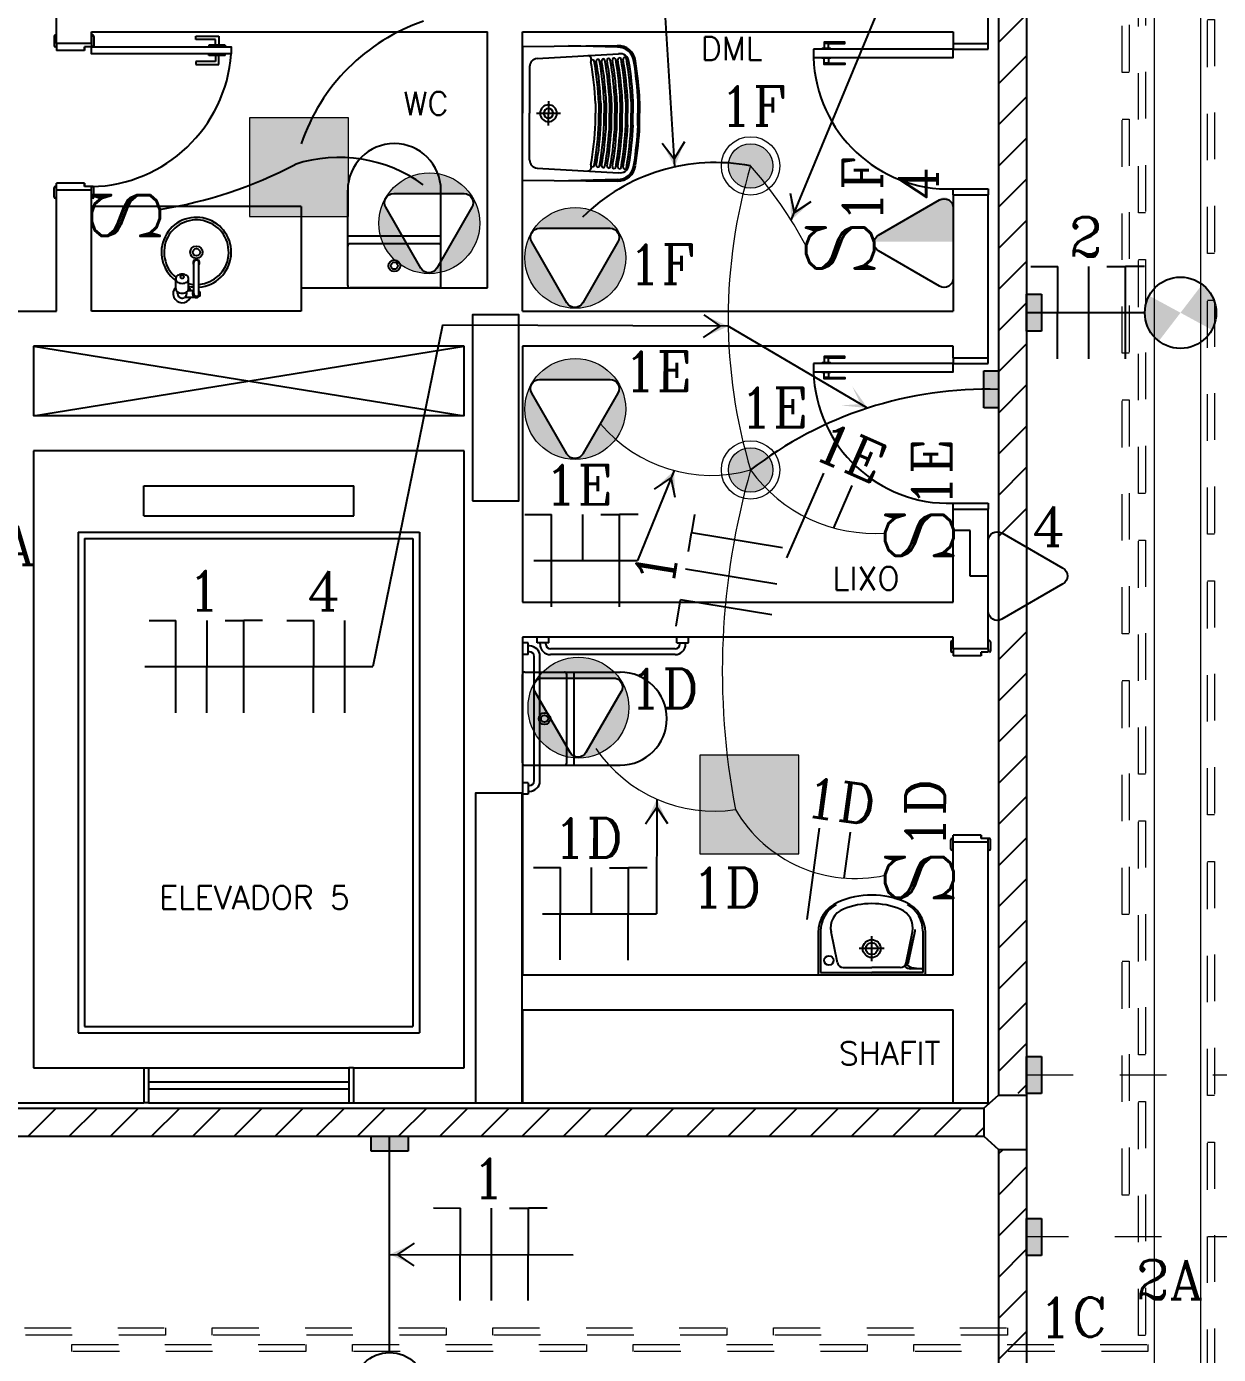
# Model space of a CAD drawing. Extents: x 544 to 914, y -40 to 56.
# Drawn here: x 554.577 to 557.135, y -4.566 to -1.715 of the extents above; entities that cross this region are included whole.
import ezdxf

# ---------------------------------------------------------------- set-up
doc = ezdxf.new("R2010")
doc.units = 0
doc.header["$LTSCALE"] = 0.5
doc.header["$MEASUREMENT"] = 0
for name, pattern in [('CONTINU', [0]), ('DASHDOT2', [0.5, 0.25, -0.125, 0, -0.125]), ('HIDDEN', [0.375, 0.25, -0.125])]:
    doc.linetypes.add(name, pattern=pattern)
doc.layers.get('0').update_dxf_attribs({"linetype": 'CONTINUOUS'})
for name, color, linetype in [('2', 1, 'CONTINUOUS'), ('A-01', 1, 'CONTINUOUS'), ('A-02', 2, 'CONTINUOUS'), ('A-05', 5, 'CONTINUOUS'), ('ARQ_MARCOS', 2, 'CONTINUOUS'), ('ARQ_PORTAS', 2, 'CONTINUOUS'), ('ELE-ELETROCALHA', 250, 'CONTINUOUS'), ('ELETRODUTO', 5, 'CONTINUOUS'), ('FIAÇÃO', 15, 'CONTINUOUS'), ('INTERRUPTOR', 3, 'CONTINUOUS'), ('JANELA', 1, 'CONTINUOUS'), ('LUMINO', 3, 'CONTINUOUS'), ('PORTA', 2, 'CONTINUOUS'), ('SAN', 2, 'CONTINUOUS'), ('SANITÁRIOS', 2, 'CONTINUOUS'), ('SETAS', 1, 'CONTINUOUS'), ('TEXTO', 7, 'CONTINUOUS'), ('TOMADAS', 3, 'CONTINUOUS'), ('TUBULACAO', 5, 'CONTINUOUS'), ('Título', 3, 'CONTINUOUS')]:
    doc.layers.add(name, color=color, linetype=linetype)
doc.layers.add('Luminotécnico', color=142, linetype='CONTINUOUS', lineweight=0)
doc.styles.add('ROMANC', font='romanc.shx')
doc.styles.add('T20', font='simplex.shx', dxfattribs={"height": 0.1})

# ---------------------------------------------------------------- blocks, each defined once
blk = doc.blocks.new('T')
at = {"layer": 'TOMADAS'}
for p, q in [((-55.6492, 372.2054), (-55.6492, 372.0316)), ((-55.465, 372.138), (-55.6155, 372.2249)), ((-55.6155, 372.0122), (-55.465, 372.0991))]:
    blk.add_line(p, q, dxfattribs=at)
for centre, start, end in [((-55.6267, 372.2054), 60, 180), ((-55.4762, 372.1185), 300, 60), ((-55.6267, 372.0316), 180, 300)]:
    blk.add_arc(centre, 0.0225, start, end, dxfattribs=at)

msp = doc.modelspace()

# ---------------------------------------------------------------- hatches: boundary and pattern name
at = {"layer": 'ELE-ELETROCALHA', "linetype": 'CONTINU'}
msp.add_hatch(color=3, dxfattribs=at).paths.add_polyline_path([(556.3961, -2.1762), (556.5661, -2.1762), (556.5661, -2.1006, 0.57735), (556.5368, -2.0837), (556.4059, -2.1593, 0.267949)])
at = {"layer": 'ELE-ELETROCALHA', "ltscale": 0.06}
h = msp.add_hatch(dxfattribs=at)
h.set_pattern_fill('ANSI31', color=256, scale=0.5, style=0)
h.set_pattern_definition([(45, (-911.96701, 133.78069), (-0.0441941738, 0.0441941738), [])])
h.paths.add_polyline_path([(556.7237, -4.126), (556.6635, -4.126), (556.6635, -6.8471), (556.7237, -6.8471)])
at = {"layer": 'ELETRODUTO', "linetype": 'DASHDOT2', "ltscale": 0.06}
for points in [[(556.7237, -2.3689), (556.7555, -2.3689), (556.7555, -2.2894), (556.7237, -2.2894)], [(556.6317, -2.5335), (556.6635, -2.5335), (556.6635, -2.4541), (556.6317, -2.4541)], [(556.7237, -4.0056), (556.7555, -4.0056), (556.7555, -3.9262), (556.7237, -3.9262)], [(555.3957, -4.1294), (555.3957, -4.0977), (555.3162, -4.0977), (555.3162, -4.1294)], [(556.7237, -4.3534), (556.7555, -4.3534), (556.7555, -4.274), (556.7237, -4.274)]]:
    msp.add_hatch(color=256, dxfattribs=at).paths.add_polyline_path(points)
at = {"layer": 'LUMINO'}
h = msp.add_hatch(color=256, dxfattribs=at)
h.paths.add_polyline_path([(557.1005, -2.2684), (557.054, -2.3291), (557.1213, -2.3657, 0.124965), (557.1305, -2.3291, 0.233353)])
h.paths.add_polyline_path([(557.0074, -2.3899), (557.054, -2.3291), (556.9867, -2.2926, 0.124965), (556.9774, -2.3291, 0.233353)])
at = {"layer": 'Luminotécnico'}
for points in [[(555.0554, -1.9105), (555.0554, -2.1225), (555.2675, -2.1225), (555.2675, -1.9105)], [(556.131, -2.0615, 1), (556.131, -1.9661, 1)], [(556.131, -2.7145, 1), (556.131, -2.619, 1)], [(556.0223, -3.2792), (556.0223, -3.4912), (556.2344, -3.4912), (556.2344, -3.2792)]]:
    msp.add_hatch(color=3, dxfattribs=at).paths.add_polyline_path(points)
at = {"layer": 'Luminotécnico', "linetype": 'CONTINU'}
h = msp.add_hatch(color=3, dxfattribs=at)
h.paths.add_polyline_path([(555.3329, -2.1369, 1), (555.5495, -2.1369, 1)])
h.paths.add_polyline_path([(555.5159, -2.0733, -0.57735), (555.5328, -2.1026), (555.4572, -2.2335, -0.57735), (555.4234, -2.2335), (555.3478, -2.1026, -0.57735), (555.3647, -2.0733)], flags=16)
h = msp.add_hatch(color=3, dxfattribs=at)
h.paths.add_polyline_path([(555.6462, -2.2112, 1), (555.8627, -2.2112, 1)])
h.paths.add_polyline_path([(555.8291, -2.1476, -0.57735), (555.8461, -2.1769), (555.7705, -2.3078, -0.57735), (555.7366, -2.3078), (555.6611, -2.1769, -0.57735), (555.678, -2.1476)], flags=16)
h = msp.add_hatch(color=3, dxfattribs=at)
h.paths.add_polyline_path([(555.6462, -2.5358, 1), (555.8627, -2.5358, 1)])
h.paths.add_polyline_path([(555.8291, -2.4722, -0.57735), (555.8461, -2.5015), (555.7705, -2.6324, -0.57735), (555.7366, -2.6324), (555.6611, -2.5015, -0.57735), (555.678, -2.4722)], flags=16)
h = msp.add_hatch(color=3, dxfattribs=at)
h.paths.add_polyline_path([(555.6531, -3.1771, 1), (555.8697, -3.1771, 1)])
h.paths.add_polyline_path([(555.8361, -3.1135, -0.57735), (555.853, -3.1428), (555.7774, -3.2737, -0.57735), (555.7436, -3.2737), (555.668, -3.1428, -0.57735), (555.6849, -3.1135)], flags=16)

# ---------------------------------------------------------------- linework, layer by layer
at = {"layer": '2', "color": 6}
for points in [[(555.5336, -2.7333), (555.6336, -2.7333), (555.6336, -2.3333), (555.5336, -2.3333), (555.5336, -2.7333)], [(555.5404, -4.0258), (555.6404, -4.0258), (555.6404, -3.3608), (555.5404, -3.3608), (555.5404, -4.0258)]]:
    msp.add_lwpolyline(points, dxfattribs=at)
at = {"layer": 'A-01', "color": 9}
for p, q in [((554.5911, -2.4008), (555.5161, -2.5508)), ((554.5911, -2.5508), (555.5161, -2.4008))]:
    msp.add_line(p, q, dxfattribs=at)
at = {"layer": 'A-02', "color": 9}
for p, q in [((554.8284, -2.7008), (555.2789, -2.7008)), ((554.8284, -2.7655), (554.8284, -2.7008)), ((555.2789, -2.7655), (555.2789, -2.7008)), ((554.8284, -2.7655), (555.2789, -2.7655)), ((554.6874, -2.8002), (554.6874, -3.8758)), ((554.6874, -2.8002), (555.4199, -2.8002)), ((554.7012, -2.8141), (554.7012, -3.8619)), ((554.7012, -2.8141), (555.406, -2.8141)), ((555.406, -2.8141), (555.406, -3.8619)), ((555.4199, -2.8002), (555.4199, -3.8758)), ((554.6874, -3.8758), (555.4199, -3.8758)), ((554.7012, -3.8619), (555.406, -3.8619)), ((555.6411, -4.0258), (556.5661, -4.0258))]:
    msp.add_line(p, q, dxfattribs=at)
at = {"layer": 'A-05', "color": 4}
for p, q in [((556.6411, -1.7508), (556.6411, 0.3492)), ((554.6411, -1.7508), (554.6411, -1.6508)), ((554.7161, -1.7258), (554.7161, -1.7508)), ((554.7161, -1.7508), (554.7161, -1.7258)), ((554.7161, -1.7258), (555.5661, -1.7258)), ((555.5661, -2.2758), (555.5661, -1.7258)), ((555.6411, -2.3258), (555.6411, -1.7258)), ((555.6411, -1.7258), (556.5661, -1.7258)), ((556.5661, -1.7258), (556.5661, -1.7508)), ((554.7161, -1.7508), (554.6411, -1.7508)), ((556.5661, -1.7508), (556.6411, -1.7508)), ((554.7161, -2.0658), (554.6411, -2.0658)), ((554.6411, -2.3258), (554.6411, -2.0658)), ((554.7161, -2.3258), (554.7161, -2.0658)), ((556.5661, -2.0758), (556.6411, -2.0758)), ((556.5661, -2.0758), (556.5661, -2.3258)), ((556.6411, -2.4258), (556.6411, -2.0758)), ((555.1661, -2.2758), (555.1661, -2.3258)), ((555.1661, -2.2758), (555.5661, -2.2758)), ((553.5411, -2.3258), (554.6411, -2.3258)), ((555.1661, -2.3258), (554.7161, -2.3258)), ((555.6411, -2.3258), (556.5661, -2.3258)), ((555.5161, -2.4008), (554.5911, -2.4008)), ((554.5911, -2.4008), (554.5911, -2.5508)), ((555.5161, -2.5508), (555.5161, -2.4008)), ((556.5661, -2.4008), (555.6411, -2.4008)), ((555.6411, -2.4008), (555.6411, -2.9508)), ((556.5661, -2.4258), (556.5661, -2.4008)), ((556.5661, -2.4258), (556.6411, -2.4258)), ((555.5161, -2.5508), (554.5911, -2.5508)), ((554.5911, -2.6258), (554.5911, -3.9508)), ((555.5161, -2.6258), (554.5911, -2.6258)), ((555.5161, -3.9508), (555.5161, -2.6258)), ((556.5661, -2.7508), (556.6411, -2.7508)), ((556.5661, -2.9508), (556.5661, -2.7508)), ((556.6411, -3.0508), (556.6411, -2.7508)), ((555.6411, -2.9508), (556.5661, -2.9508)), ((556.5661, -3.0258), (555.6411, -3.0258)), ((555.6411, -3.0258), (555.6411, -3.7508)), ((556.5661, -3.0508), (556.5661, -3.0258)), ((556.6411, -3.0508), (556.5661, -3.0508)), ((556.6411, -3.4658), (556.5661, -3.4658)), ((556.5661, -3.7508), (556.5661, -3.4658)), ((556.6411, -4.0258), (556.6411, -3.4658)), ((555.6411, -3.7508), (556.5661, -3.7508)), ((555.6411, -3.8258), (556.5661, -3.8258)), ((555.6411, -3.8258), (555.6411, -4.0258)), ((556.5661, -4.0258), (556.5661, -3.8258)), ((554.5911, -3.9508), (554.8286, -3.9508)), ((554.8286, -3.9508), (554.8286, -4.0258)), ((555.2786, -3.9508), (555.2786, -4.0258)), ((555.2786, -3.9508), (555.5161, -3.9508)), ((554.2786, -4.0258), (554.8286, -4.0258)), ((555.2786, -4.0258), (555.6411, -4.0258)), ((556.5661, -4.0258), (556.6411, -4.0258))]:
    msp.add_line(p, q, dxfattribs=at)
at = {"layer": 'ARQ_MARCOS'}
for p, q in [((556.5661, -1.7508), (556.5661, -1.7633)), ((556.5661, -1.7633), (556.6411, -1.7633)), ((556.6411, -1.7633), (556.6411, -1.7508)), ((556.5661, -2.0633), (556.6411, -2.0633)), ((556.5661, -2.0758), (556.5661, -2.0633)), ((556.6411, -2.0633), (556.6411, -2.0758)), ((556.5661, -2.4258), (556.5661, -2.4383)), ((556.5661, -2.4383), (556.6411, -2.4383)), ((556.6411, -2.4383), (556.6411, -2.4258)), ((556.5661, -2.7383), (556.6411, -2.7383)), ((556.5661, -2.7508), (556.5661, -2.7383)), ((556.6411, -2.7383), (556.6411, -2.7508))]:
    msp.add_line(p, q, dxfattribs=at)
at = {"layer": 'ARQ_PORTAS', "color": 9}
for points in [[(556.2661, -1.7633), (556.2661, -1.7808), (556.5661, -1.7808), (556.5661, -1.7633)], [(556.2661, -2.4383), (556.2661, -2.4558), (556.5661, -2.4558), (556.5661, -2.4383)]]:
    msp.add_lwpolyline(points, close=True, dxfattribs=at)
for points in [[(556.3024, -1.7633), (556.3024, -1.7618), (556.2986, -1.7618), (556.2986, -1.7508), (556.3336, -1.7508), (556.3336, -1.7483), (556.2886, -1.7483), (556.2886, -1.7618), (556.2849, -1.7618), (556.2849, -1.7633)], [(556.2986, -1.7508), (556.2886, -1.7508)], [(556.2986, -1.7618), (556.2886, -1.7618)], [(556.3024, -1.7808), (556.3024, -1.7823), (556.2986, -1.7823), (556.2986, -1.7933), (556.3336, -1.7933), (556.3336, -1.7958), (556.2886, -1.7958), (556.2886, -1.7823), (556.2849, -1.7823), (556.2849, -1.7808)], [(556.2986, -1.7823), (556.2886, -1.7823)], [(556.2986, -1.7933), (556.2886, -1.7933)], [(556.3024, -2.4383), (556.3024, -2.4368), (556.2986, -2.4368), (556.2986, -2.4258), (556.3336, -2.4258), (556.3336, -2.4233), (556.2886, -2.4233), (556.2886, -2.4368), (556.2849, -2.4368), (556.2849, -2.4383)], [(556.2986, -2.4258), (556.2886, -2.4258)], [(556.2986, -2.4368), (556.2886, -2.4368)], [(556.3024, -2.4558), (556.3024, -2.4573), (556.2986, -2.4573), (556.2986, -2.4683), (556.3336, -2.4683), (556.3336, -2.4708), (556.2886, -2.4708), (556.2886, -2.4573), (556.2849, -2.4573), (556.2849, -2.4558)], [(556.2986, -2.4573), (556.2886, -2.4573)], [(556.2986, -2.4683), (556.2886, -2.4683)]]:
    msp.add_lwpolyline(points, dxfattribs=at)
for centre in [(556.5574, -1.772), (556.5574, -2.447)]:
    msp.add_arc(centre, 0.2914, 181.7208, 271.7208, dxfattribs=at)
at = {"layer": 'ELE-ELETROCALHA', "ltscale": 0.06}
for p, q in [((556.6635, 0.3295), (556.6635, -4.0051)), ((556.7237, 0.3048), (556.7237, -4.0653)), ((556.6635, -1.7489), (556.7237, -1.6887)), ((556.6635, -1.8373), (556.7237, -1.7771)), ((556.6635, -1.9257), (556.7237, -1.8655)), ((556.6635, -2.0141), (556.7237, -1.9539)), ((556.6635, -2.1025), (556.7237, -2.0423)), ((556.6635, -2.1909), (556.7237, -2.1307)), ((556.6635, -2.2793), (556.7237, -2.2191)), ((556.6635, -2.2596), (556.6635, -4.0091)), ((556.6635, -2.3677), (556.7237, -2.3075)), ((556.7237, -2.2843), (556.7237, -6.8471)), ((556.6635, -2.456), (556.7237, -2.3958)), ((556.6635, -2.5444), (556.7237, -2.4842)), ((556.6635, -2.6328), (556.7237, -2.5726)), ((556.6635, -2.7212), (556.7237, -2.661)), ((556.6635, -2.8096), (556.7237, -2.7494)), ((556.6635, -3.0748), (556.7237, -3.0146)), ((556.6635, -3.1631), (556.7237, -3.1029)), ((556.6635, -3.2515), (556.7237, -3.1913)), ((556.6635, -3.3399), (556.7237, -3.2797)), ((556.6635, -3.4283), (556.7237, -3.3681)), ((556.6635, -3.5167), (556.7237, -3.4565)), ((556.6635, -3.6051), (556.7237, -3.5449)), ((556.6635, -3.6935), (556.7237, -3.6333)), ((556.6635, -3.7819), (556.7237, -3.7217)), ((556.6635, -3.8703), (556.7237, -3.8101)), ((556.6635, -3.9586), (556.7237, -3.8984)), ((556.7054, -4.0051), (556.7237, -3.9868)), ((556.6316, -4.0375), (556.6635, -4.0091)), ((556.6635, -4.0091), (556.7237, -4.0091)), ((553.4547, -4.0375), (556.6316, -4.0375)), ((554.5799, -4.0977), (554.6401, -4.0375)), ((554.6683, -4.0977), (554.7285, -4.0375)), ((554.7567, -4.0977), (554.8169, -4.0375)), ((554.8451, -4.0977), (554.9053, -4.0375)), ((554.9335, -4.0977), (554.9937, -4.0375)), ((555.0219, -4.0977), (555.0821, -4.0375)), ((555.1103, -4.0977), (555.1705, -4.0375)), ((555.1986, -4.0977), (555.2588, -4.0375)), ((555.287, -4.0977), (555.3472, -4.0375)), ((555.3754, -4.0977), (555.4356, -4.0375)), ((555.4638, -4.0977), (555.524, -4.0375)), ((555.5522, -4.0977), (555.6124, -4.0375)), ((555.6406, -4.0977), (555.7008, -4.0375)), ((555.729, -4.0977), (555.7892, -4.0375)), ((555.8174, -4.0977), (555.8776, -4.0375)), ((555.9058, -4.0977), (555.966, -4.0375)), ((555.9941, -4.0977), (556.0543, -4.0375)), ((556.0825, -4.0977), (556.1427, -4.0375)), ((556.1709, -4.0977), (556.2311, -4.0375)), ((556.2593, -4.0977), (556.3195, -4.0375)), ((556.3477, -4.0977), (556.4079, -4.0375)), ((556.4361, -4.0977), (556.4963, -4.0375)), ((556.5245, -4.0977), (556.5847, -4.0375)), ((556.6316, -4.0375), (556.6316, -4.0977)), ((553.3945, -4.0977), (556.6316, -4.0977)), ((556.6129, -4.0977), (556.6316, -4.0789)), ((556.6316, -4.0977), (556.6635, -4.126)), ((556.6635, -4.126), (556.6635, -6.8471)), ((556.6635, -4.126), (556.7237, -4.126))]:
    msp.add_line(p, q, dxfattribs=at)
at = {"layer": 'ELE-ELETROCALHA', "color": 5, "linetype": 'CONTINU'}
for p, q in [((556.9774, -2.3291), (556.7237, -2.3291)), ((556.6023, -2.7964), (556.5661, -2.7964)), ((556.6023, -2.8945), (556.6023, -2.7964)), ((556.6411, -2.8945), (556.6023, -2.8945)), ((555.356, -4.5621), (555.356, -4.0977))]:
    msp.add_line(p, q, dxfattribs=at)
for centre, radius, start, end in [((556.0551, -2.4119), 0.4053, 79.1992, 134.6475), ((556.6382, -3.322), 0.8286, 88.252, 127.7403)]:
    msp.add_arc(centre, radius, start, end, dxfattribs=at)
at = {"layer": 'ELETRODUTO', "linetype": 'DASHDOT2', "ltscale": 0.06}
for points in [[(556.7555, -2.2894), (556.7555, -2.3689), (556.7237, -2.3689), (556.7237, -2.2894)], [(556.6635, -2.4541), (556.6635, -2.5335), (556.6317, -2.5335), (556.6317, -2.4541)], [(556.7555, -3.9262), (556.7555, -4.0056), (556.7237, -4.0056), (556.7237, -3.9262)], [(555.3162, -4.0977), (555.3957, -4.0977), (555.3957, -4.1294), (555.3162, -4.1294)], [(556.7555, -4.274), (556.7555, -4.3534), (556.7237, -4.3534), (556.7237, -4.274)]]:
    msp.add_lwpolyline(points, close=True, dxfattribs=at)
at = {"layer": 'FIAÇÃO'}
for p, q in [((556.7329, -2.2298), (556.7903, -2.2299)), ((556.7901, -2.4282), (556.7903, -2.2299)), ((556.8569, -2.4283), (556.8571, -2.23)), ((556.8961, -2.23), (556.9362, -2.2301)), ((556.936, -2.4284), (556.9362, -2.2301)), ((556.9764, -2.2301), (556.9362, -2.2301)), ((556.209, -2.8555), (556.2881, -2.6737)), ((556.3098, -2.7912), (556.3494, -2.7003)), ((555.6464, -2.7621), (555.7038, -2.7622)), ((555.7035, -2.9605), (555.7038, -2.7622)), ((555.7705, -2.8613), (555.7706, -2.7623)), ((555.8095, -2.7623), (555.8497, -2.7624)), ((555.8494, -2.9607), (555.8497, -2.7624)), ((555.8899, -2.7624), (555.8497, -2.7624)), ((556.0106, -2.7622), (556.0041, -2.8019)), ((555.9976, -2.8415), (556.0041, -2.8019)), ((556.1998, -2.8338), (556.0041, -2.8019)), ((556.1871, -2.9118), (555.9914, -2.8799)), ((555.9714, -3.0025), (555.9806, -2.9459)), ((556.1764, -2.9778), (555.9806, -2.9459)), ((554.8398, -2.9897), (554.8972, -2.9898)), ((554.8969, -3.1881), (554.8972, -2.9898)), ((554.9637, -3.1882), (554.964, -2.9899)), ((555.0029, -2.9899), (555.0431, -2.99)), ((555.0428, -3.1883), (555.0431, -2.99)), ((555.0833, -2.99), (555.0431, -2.99)), ((555.1356, -2.9897), (555.193, -2.9898)), ((555.1928, -3.1881), (555.193, -2.9898)), ((555.2596, -3.1882), (555.2599, -2.9899)), ((556.2522, -3.6323), (556.2792, -3.4358)), ((556.3319, -3.5431), (556.3454, -3.4449)), ((555.6652, -3.5206), (555.7226, -3.5207)), ((555.7223, -3.719), (555.7226, -3.5207)), ((555.7893, -3.6198), (555.7894, -3.5207)), ((555.8283, -3.5208), (555.8685, -3.5209)), ((555.8682, -3.7192), (555.8685, -3.5209)), ((555.9087, -3.5209), (555.8685, -3.5209)), ((555.4504, -4.2516), (555.5079, -4.2517)), ((555.5076, -4.45), (555.5079, -4.2517)), ((555.5744, -4.4501), (555.5747, -4.2518)), ((555.6136, -4.2518), (555.6538, -4.2519)), ((555.6535, -4.4502), (555.6538, -4.2519)), ((555.694, -4.2519), (555.6538, -4.2519))]:
    msp.add_line(p, q, dxfattribs=at)
at = {"layer": 'JANELA', "color": 9}
for p, q in [((554.8286, -3.9508), (554.8386, -3.9508)), ((554.8386, -3.9508), (554.8386, -4.0258)), ((554.8386, -3.9508), (555.2686, -3.9508)), ((555.2686, -3.9508), (555.2686, -4.0258)), ((555.2786, -3.9508), (555.2686, -3.9508)), ((554.8386, -3.9808), (555.2686, -3.9808)), ((554.8386, -3.9958), (555.2686, -3.9958)), ((554.8386, -4.0258), (554.8286, -4.0258)), ((554.8386, -4.0258), (555.2686, -4.0258)), ((555.2686, -4.0258), (555.2786, -4.0258))]:
    msp.add_line(p, q, dxfattribs=at)
at = {"layer": 'LUMINO'}
for centre in [(557.054, -2.3291), (555.356, -4.6386)]:
    msp.add_circle(centre, 0.0766, dxfattribs=at)
at = {"layer": 'Luminotécnico', "color": 3, "linetype": 'CONTINU', "ltscale": 0.05}
msp.add_lwpolyline([(553.8833, -4.588), (553.8833, -4.6884), (556.9975, -4.6884), (556.9975, -6.7101), (557.0979, -6.7101), (557.0979, 0.1972), (556.9975, 0.1972), (556.9975, -4.588)], close=True, dxfattribs=at)
at = {"layer": 'Luminotécnico', "color": 9, "linetype": 'HIDDEN', "ltscale": 0.05}
for points in [[(556.9284, -1.813), (556.9284, -1.3107), (556.9435, -1.3107), (556.9435, -1.813)], [(556.9284, -1.813), (556.9284, -1.3107), (556.9435, -1.3107), (556.9435, -1.813)], [(556.9638, -2.1143), (556.9638, -1.612), (556.9789, -1.612), (556.9789, -2.1143)], [(557.1122, -2.2016), (557.1122, -1.6993), (557.1273, -1.6993), (557.1273, -2.2016)], [(556.9284, -2.4157), (556.9284, -1.9134), (556.9435, -1.9134), (556.9435, -2.4157)], [(556.9638, -2.7171), (556.9638, -2.2148), (556.9789, -2.2148), (556.9789, -2.7171)], [(557.1122, -2.8043), (557.1122, -2.3021), (557.1273, -2.3021), (557.1273, -2.8043)], [(557.1122, -2.8043), (557.1122, -2.3021), (557.1273, -2.3021), (557.1273, -2.8043)], [(556.9284, -3.0184), (556.9284, -2.5162), (556.9435, -2.5162), (556.9435, -3.0184)], [(556.9284, -3.0184), (556.9284, -2.5162), (556.9435, -2.5162), (556.9435, -3.0184)], [(556.9638, -3.3198), (556.9638, -2.8175), (556.9789, -2.8175), (556.9789, -3.3198)], [(557.1122, -3.4071), (557.1122, -2.9048), (557.1273, -2.9048), (557.1273, -3.4071)], [(556.9284, -3.6212), (556.9284, -3.1189), (556.9435, -3.1189), (556.9435, -3.6212)], [(556.9638, -3.9226), (556.9638, -3.4203), (556.9789, -3.4203), (556.9789, -3.9226)], [(557.1122, -4.0098), (557.1122, -3.5075), (557.1273, -3.5075), (557.1273, -4.0098)], [(557.1122, -4.0098), (557.1122, -3.5075), (557.1273, -3.5075), (557.1273, -4.0098)], [(556.9284, -4.2239), (556.9284, -3.7216), (556.9435, -3.7216), (556.9435, -4.2239)], [(556.9638, -4.5253), (556.9638, -4.023), (556.9789, -4.023), (556.9789, -4.5253)], [(557.1122, -4.6126), (557.1122, -4.1103), (557.1273, -4.1103), (557.1273, -4.6126)], [(554.3722, -4.5093), (554.8745, -4.5093), (554.8745, -4.5244), (554.3722, -4.5244)], [(554.9749, -4.5093), (555.4772, -4.5093), (555.4772, -4.5244), (554.9749, -4.5244)], [(555.5777, -4.5093), (556.08, -4.5093), (556.08, -4.5244), (555.5777, -4.5244)], [(556.1804, -4.5093), (556.6827, -4.5093), (556.6827, -4.5244), (556.1804, -4.5244)], [(554.6736, -4.5447), (555.1758, -4.5447), (555.1758, -4.5598), (554.6736, -4.5598)], [(555.2763, -4.5447), (555.7786, -4.5447), (555.7786, -4.5598), (555.2763, -4.5598)], [(555.879, -4.5447), (556.3813, -4.5447), (556.3813, -4.5598), (555.879, -4.5598)], [(556.4818, -4.5447), (556.9841, -4.5447), (556.9841, -4.5598), (556.4818, -4.5598)]]:
    msp.add_lwpolyline(points, close=True, dxfattribs=at)
at = {"layer": 'Luminotécnico', "color": 3}
for points in [[(555.2675, -2.1225), (555.2675, -1.9105), (555.0554, -1.9105), (555.0554, -2.1225)], [(556.2344, -3.4912), (556.2344, -3.2792), (556.0223, -3.2792), (556.0223, -3.4912)]]:
    msp.add_lwpolyline(points, close=True, dxfattribs=at)
for centre, radius in [((556.131, -2.0138), 0.0628), ((556.131, -2.0138), 0.0477), ((556.131, -2.6667), 0.0628), ((556.131, -2.6667), 0.0477)]:
    msp.add_circle(centre, radius, dxfattribs=at)
at = {"layer": 'Luminotécnico', "color": 3, "linetype": 'CONTINU'}
for centre in [(555.4412, -2.1369), (555.7545, -2.2112), (555.7545, -2.5358), (555.7614, -3.1771)]:
    msp.add_circle(centre, 0.1083, dxfattribs=at)
at = {"layer": 'Luminotécnico', "color": 5, "linetype": 'CONTINU'}
for centre, radius, start, end in [((557.2148, -2.3403), 1.1319, 163.2352, 196.7648), ((555.4599, -2.6048), 0.8943, 27.9013, 41.3678), ((556.0469, -2.367), 0.3113, 219.9642, 285.685), ((557.6453, -3.0999), 1.575, 164.038, 190.8411), ((556.3966, -2.476), 0.327, 215.687, 274.2022), ((556.0533, -3.0916), 0.3078, 214.2231, 278.4389), ((556.3556, -3.2466), 0.2974, 210.1629, 282.3939)]:
    msp.add_arc(centre, radius, start, end, dxfattribs=at)
at = {"layer": 'PORTA', "color": 9}
for p, q in [((554.6361, -1.7358), (554.6361, -1.7558)), ((554.6411, -1.7333), (554.6386, -1.7333)), ((554.6411, -1.7333), (554.6411, -1.7333)), ((554.7186, -1.7333), (554.7161, -1.7333)), ((554.7211, -1.7358), (554.7211, -1.7558)), ((554.9401, -1.7423), (554.9401, -1.7353)), ((554.9401, -1.7353), (554.9891, -1.7353)), ((554.9891, -1.7353), (554.9891, -1.7548)), ((554.6411, -1.7583), (554.6386, -1.7583)), ((554.6411, -1.7508), (554.6411, -1.7658)), ((554.7011, -1.7658), (554.6411, -1.7658)), ((554.7011, -1.7583), (554.7011, -1.7658)), ((554.7011, -1.7658), (554.7011, -1.7583)), ((554.7161, -1.7583), (554.7011, -1.7583)), ((554.7161, -1.7508), (554.7161, -1.7583)), ((554.9471, -1.7423), (554.9401, -1.7423)), ((554.9821, -1.7423), (554.9471, -1.7423)), ((554.9471, -1.7423), (554.9471, -1.7423)), ((555.0031, -1.7548), (554.9681, -1.7548)), ((554.9681, -1.7548), (554.9681, -1.7583)), ((554.9821, -1.7548), (554.9821, -1.7423)), ((555.0031, -1.7548), (555.0031, -1.7583)), ((554.9471, -1.7893), (554.9401, -1.7893)), ((554.9401, -1.7893), (554.9401, -1.7963)), ((554.9401, -1.7963), (554.9891, -1.7963)), ((554.9471, -1.7893), (554.9471, -1.7893)), ((554.9821, -1.7893), (554.9471, -1.7893)), ((554.9681, -1.7768), (554.9681, -1.7733)), ((555.0031, -1.7768), (554.9681, -1.7768)), ((554.9821, -1.7768), (554.9821, -1.7893)), ((554.9891, -1.7963), (554.9891, -1.7768)), ((555.0031, -1.7768), (555.0031, -1.7733)), ((554.7011, -2.0508), (554.6411, -2.0508)), ((554.6411, -2.0658), (554.6411, -2.0508)), ((554.7011, -2.0508), (554.7011, -2.0583)), ((554.7011, -2.0583), (554.7011, -2.0508)), ((554.6361, -2.0808), (554.6361, -2.0608)), ((554.6411, -2.0583), (554.6386, -2.0583)), ((554.7161, -2.0583), (554.7011, -2.0583)), ((554.7186, -2.0583), (554.7161, -2.0583)), ((554.7161, -2.0658), (554.7161, -2.0583)), ((554.7211, -2.0808), (554.7211, -2.0608)), ((554.6411, -2.0833), (554.6386, -2.0833)), ((554.6411, -2.0833), (554.6411, -2.0833)), ((554.7186, -2.0833), (554.7161, -2.0833)), ((556.5611, -3.0358), (556.5611, -3.0558)), ((556.5661, -3.0333), (556.5636, -3.0333)), ((556.5661, -3.0333), (556.5661, -3.0333)), ((556.5661, -3.0508), (556.5661, -3.0658)), ((556.6436, -3.0333), (556.6411, -3.0333)), ((556.6411, -3.0508), (556.6411, -3.0583)), ((556.6461, -3.0358), (556.6461, -3.0558)), ((556.5661, -3.0583), (556.5636, -3.0583)), ((556.6261, -3.0658), (556.5661, -3.0658)), ((556.6261, -3.0583), (556.6261, -3.0658)), ((556.6261, -3.0658), (556.6261, -3.0583)), ((556.6411, -3.0583), (556.6261, -3.0583)), ((556.5611, -3.4808), (556.5611, -3.4608)), ((556.5661, -3.4583), (556.5636, -3.4583)), ((556.6261, -3.4508), (556.5661, -3.4508)), ((556.5661, -3.4658), (556.5661, -3.4508)), ((556.6261, -3.4508), (556.6261, -3.4583)), ((556.6261, -3.4583), (556.6261, -3.4508)), ((556.6411, -3.4583), (556.6261, -3.4583)), ((556.6436, -3.4583), (556.6411, -3.4583)), ((556.6411, -3.4658), (556.6411, -3.4583)), ((556.6461, -3.4808), (556.6461, -3.4608)), ((556.5661, -3.4833), (556.5636, -3.4833)), ((556.5661, -3.4833), (556.5661, -3.4833)), ((556.6436, -3.4833), (556.6411, -3.4833))]:
    msp.add_line(p, q, dxfattribs=at)
msp.add_lwpolyline([(554.7161, -1.7583), (555.0161, -1.7583), (555.0161, -1.7733), (554.7161, -1.7733)], close=True, dxfattribs=at)
for centre, radius, start, end in [((554.6386, -1.7358), 0.0025, 90, 180), ((554.7186, -1.7358), 0.0025, 0, 90), ((554.6386, -1.7558), 0.0025, 180, 270), ((554.7186, -1.7558), 0.0025, 270, 0), ((554.7085, -1.7499), 0.3085, 271.4084, 355.654), ((554.6386, -2.0608), 0.0025, 90, 180), ((554.6386, -2.0808), 0.0025, 180, 270), ((554.7186, -2.0608), 0.0025, 0, 90), ((554.7186, -2.0808), 0.0025, 270, 0), ((556.5636, -3.0358), 0.0025, 90, 180), ((556.6436, -3.0358), 0.0025, 0, 90), ((556.5636, -3.0558), 0.0025, 180, 270), ((556.6436, -3.0558), 0.0025, 270, 0), ((556.5636, -3.4608), 0.0025, 90, 180), ((556.6436, -3.4608), 0.0025, 0, 90), ((556.5636, -3.4808), 0.0025, 180, 270), ((556.6436, -3.4808), 0.0025, 270, 0)]:
    msp.add_arc(centre, radius, start, end, dxfattribs=at)
at = {"layer": 'SAN', "color": 9}
for p, q in [((555.2661, -2.2708), (555.2661, -2.0658)), ((555.4661, -2.2708), (555.4661, -2.0658)), ((555.1661, -2.1008), (554.7161, -2.1008)), ((555.1661, -2.1008), (555.1661, -2.2758)), ((555.4661, -2.1645), (555.2661, -2.1645)), ((555.4611, -2.1808), (555.2711, -2.1808)), ((554.9356, -2.2881), (554.9356, -2.2214)), ((554.9467, -2.2881), (554.9467, -2.2214)), ((554.8967, -2.2772), (554.8967, -2.2563)), ((554.9245, -2.2772), (554.9245, -2.2563)), ((555.4611, -2.2758), (555.2711, -2.2758)), ((554.9008, -2.2881), (554.9008, -2.2842)), ((554.9411, -2.2964), (554.9169, -2.2964)), ((554.9203, -2.2881), (554.9203, -2.2842)), ((554.9356, -2.2818), (554.9228, -2.2818)), ((555.6536, -3.0383), (555.6411, -3.0383)), ((555.6536, -3.0633), (555.6536, -3.0383)), ((555.6561, -3.0445), (555.6536, -3.0445)), ((555.6726, -3.0383), (555.6726, -3.0258)), ((555.6976, -3.0383), (555.6726, -3.0383)), ((555.6789, -3.0408), (555.6789, -3.0383)), ((555.6914, -3.0408), (555.6914, -3.0383)), ((555.6976, -3.0383), (555.6976, -3.0258)), ((555.9689, -3.0508), (555.7014, -3.0508)), ((555.9726, -3.0383), (555.9726, -3.0258)), ((555.9726, -3.0383), (555.9976, -3.0383)), ((555.9789, -3.0408), (555.9789, -3.0383)), ((555.9914, -3.0408), (555.9914, -3.0383)), ((555.9976, -3.0383), (555.9976, -3.0258)), ((555.6536, -3.0633), (555.6411, -3.0633)), ((555.6561, -3.057), (555.6536, -3.057)), ((555.6661, -3.3345), (555.6661, -3.067)), ((555.6786, -3.3345), (555.6786, -3.067)), ((555.9689, -3.0633), (555.7014, -3.0633)), ((555.6411, -3.2958), (555.6411, -3.1058)), ((555.6461, -3.1008), (555.8511, -3.1008)), ((555.7361, -3.2958), (555.7361, -3.1058)), ((555.7524, -3.3008), (555.7524, -3.1008)), ((555.6461, -3.3008), (555.8511, -3.3008)), ((555.6536, -3.3383), (555.6411, -3.3383)), ((555.6536, -3.3633), (555.6411, -3.3633)), ((555.6536, -3.3383), (555.6536, -3.3633)), ((555.6561, -3.3445), (555.6536, -3.3445)), ((555.6561, -3.357), (555.6536, -3.357)), ((556.2761, -3.6603), (556.2761, -3.7508)), ((556.2812, -3.6573), (556.2812, -3.7457)), ((556.3175, -3.7253), (556.3037, -3.6588)), ((556.3911, -3.7214), (556.3911, -3.6677)), ((556.4648, -3.7253), (556.4786, -3.6588)), ((556.4678, -3.7231), (556.4833, -3.6598)), ((556.4703, -3.7237), (556.4836, -3.6598)), ((556.501, -3.6573), (556.501, -3.7457)), ((556.5061, -3.6603), (556.5061, -3.7508)), ((556.418, -3.6946), (556.3643, -3.6946)), ((556.33, -3.7354), (556.3911, -3.7354)), ((556.4523, -3.7354), (556.3911, -3.7354)), ((556.4613, -3.7317), (556.4624, -3.7328)), ((556.4625, -3.7303), (556.4641, -3.7303)), ((556.464, -3.7277), (556.4653, -3.7277)), ((556.4707, -3.7321), (556.4737, -3.7339)), ((556.4765, -3.7349), (556.4985, -3.738)), ((556.2761, -3.7508), (556.3911, -3.7508)), ((556.2812, -3.7457), (556.3911, -3.7457)), ((556.501, -3.7457), (556.3911, -3.7457)), ((556.5061, -3.7508), (556.3911, -3.7508)), ((556.4985, -3.738), (556.475, -3.738))]:
    msp.add_line(p, q, dxfattribs=at)
for centre, radius in [((554.9411, -2.1992), 0.0133), ((554.9411, -2.1992), 0.00778), ((555.3661, -2.2283), 0.0125), ((555.3661, -2.2283), 0.0075), ((555.6886, -3.2008), 0.0125), ((555.6886, -3.2008), 0.0075), ((556.3911, -3.6946), 0.0192), ((556.3911, -3.6946), 0.0128), ((556.2991, -3.7201), 0.0102)]:
    msp.add_circle(centre, radius, dxfattribs=at)
for centre, radius, start, end in [((555.3661, -2.0658), 0.1, 0, 180), ((554.9411, -2.1992), 0.075, 274.248, 233.6588), ((554.9411, -2.1992), 0.0694, 274.5886, 230.9927), ((555.2711, -2.1858), 0.005, 90, 180), ((555.4611, -2.1858), 0.005, 0, 90), ((554.9411, -2.2214), 0.00694, 323.1301, 216.8699), ((554.9411, -2.2214), 0.00556, 0.0001, 180.0001), ((554.9037, -2.2563), 0.00706, 149.6388, 180), ((554.907, -2.2582), 0.0109, 125.2644, 149.6388), ((554.9092, -2.2613), 0.0146, 106.3249, 125.2644), ((554.9106, -2.266), 0.0196, 90, 106.3249), ((554.9085, -2.2521), 0.00212, 149.6388, 180), ((554.9085, -2.2521), 0.00212, 180, 210.3612), ((554.9095, -2.2527), 0.00326, 125.2644, 149.6388), ((554.9101, -2.2536), 0.00437, 106.3249, 125.2644), ((554.9106, -2.2551), 0.00587, 90, 106.3249), ((554.9106, -2.266), 0.0196, 73.6751, 90), ((554.9106, -2.2551), 0.00587, 73.6751, 90), ((554.911, -2.2536), 0.00437, 54.7356, 73.6751), ((554.9116, -2.2527), 0.00326, 30.3612, 54.7356), ((554.9126, -2.2521), 0.00212, 0, 30.3612), ((554.9126, -2.2521), 0.00212, 329.6388, 360), ((554.912, -2.2613), 0.0146, 54.7356, 73.6751), ((554.9141, -2.2582), 0.0109, 30.3612, 54.7356), ((554.9174, -2.2563), 0.00706, 0, 30.3612), ((554.9106, -2.2881), 0.0194, 135.5847, 334.6231), ((554.9037, -2.2563), 0.00706, 180, 210.3612), ((554.9037, -2.2772), 0.00706, 180, 210.3612), ((554.907, -2.2544), 0.0109, 210.3612, 234.7356), ((554.907, -2.2753), 0.0109, 210.3612, 234.7356), ((554.9092, -2.2513), 0.0146, 234.7356, 253.6751), ((554.9106, -2.2465), 0.0196, 253.6751, 270), ((554.9095, -2.2516), 0.00326, 210.3612, 234.7356), ((554.9101, -2.2506), 0.00437, 234.7356, 253.6751), ((554.9106, -2.2492), 0.00587, 253.6751, 270), ((554.9106, -2.2492), 0.00587, 270, 286.3249), ((554.9106, -2.2465), 0.0196, 270, 286.3249), ((554.911, -2.2506), 0.00437, 286.3249, 305.2644), ((554.9116, -2.2516), 0.00326, 305.2644, 329.6388), ((554.912, -2.2513), 0.0146, 286.3249, 305.2644), ((554.9141, -2.2544), 0.0109, 305.2644, 329.6388), ((554.9141, -2.2753), 0.0109, 305.2644, 329.6388), ((554.9174, -2.2563), 0.00706, 329.6388, 0), ((554.9174, -2.2772), 0.00706, 329.6388, 0), ((554.9411, -2.1992), 0.0694, 256.1135, 265.4114), ((554.9411, -2.1992), 0.075, 257.1604, 265.752), ((554.9106, -2.2881), 0.0194, 18.8711, 44.4153), ((555.2711, -2.2708), 0.005, 180, 270), ((555.4611, -2.2708), 0.005, 270, 0), ((554.9092, -2.2722), 0.0146, 234.7356, 253.6751), ((554.9106, -2.2881), 0.00972, 180, 294.62), ((554.9106, -2.2674), 0.0196, 253.6751, 270), ((554.9106, -2.2674), 0.0196, 270, 286.3249), ((554.9169, -2.302), 0.00556, 90, 114.62), ((554.9106, -2.2881), 0.00972, 301.0027, 0), ((554.912, -2.2722), 0.0146, 286.3249, 305.2644), ((554.9411, -2.2881), 0.00833, 131.8103, 48.1897), ((554.9411, -2.2881), 0.00556, 180.0002, 0.0002), ((555.6561, -3.067), 0.0225, 0, 90), ((555.7014, -3.0408), 0.0225, 180, 270), ((555.7014, -3.0408), 0.01, 180, 270), ((555.9689, -3.0408), 0.0225, 270, 0), ((555.9689, -3.0408), 0.01, 270, 0), ((555.6561, -3.067), 0.01, 0, 90), ((555.6461, -3.1058), 0.005, 90, 180), ((555.7311, -3.1058), 0.005, 0, 90), ((555.8511, -3.2008), 0.1, 270, 90), ((555.6461, -3.2958), 0.005, 180, 270), ((555.7311, -3.2958), 0.005, 270, 0), ((555.6561, -3.3345), 0.0225, 270, 0), ((555.6561, -3.3345), 0.01, 270, 0), ((556.3911, -3.7587), 0.1791, 90, 113.816), ((556.3911, -3.7587), 0.1791, 66.184, 90), ((556.3477, -3.6603), 0.0716, 113.816, 180), ((556.3477, -3.6573), 0.0664, 119.8693, 180), ((556.3462, -3.65), 0.0434, 111.6656, 191.7028), ((556.3911, -3.763), 0.165, 68.3344, 111.6656), ((556.436, -3.65), 0.0434, 348.2972, 68.3344), ((556.4346, -3.6603), 0.0716, 0, 66.184), ((556.4346, -3.6573), 0.0664, 0, 60.1307), ((556.4362, -3.6483), 0.0486, 346.2468, 353.6068), ((556.436, -3.65), 0.0486, 348.2972, 355.6572), ((556.33, -3.7227), 0.0128, 191.7028, 270), ((556.4523, -3.7227), 0.0128, 270, 348.2972), ((556.475, -3.7201), 0.0179, 225, 270), ((556.4641, -3.7431), 0.0128, 59.1803, 90), ((556.4653, -3.7226), 0.00256, 258.2972, 348.2972), ((556.4653, -3.7226), 0.00511, 270, 348.2972), ((556.4776, -3.7273), 0.00767, 239.1803, 261.932)]:
    msp.add_arc(centre, radius, start, end, dxfattribs=at)
at = {"layer": 'SANITÁRIOS', "color": 9}
for p, q in [((555.6411, -1.757), (555.8451, -1.755)), ((555.6411, -1.757), (555.8451, -1.755)), ((555.6411, -1.757), (555.6411, -1.9008)), ((555.6411, -1.757), (555.6411, -1.9008)), ((555.8451, -1.7586), (555.74, -1.756)), ((555.8451, -1.7586), (555.74, -1.756)), ((555.6729, -1.7833), (555.8476, -1.7733)), ((555.6729, -1.7833), (555.8476, -1.7733)), ((555.6564, -1.8008), (555.6564, -1.9008)), ((555.6564, -1.8008), (555.6564, -1.9008)), ((555.697, -1.8745), (555.697, -1.9008)), ((555.697, -1.8745), (555.697, -1.9008)), ((555.7981, -1.8795), (555.7981, -1.9008)), ((555.7981, -1.8795), (555.7981, -1.9008)), ((555.8054, -1.8791), (555.8054, -1.9008)), ((555.8054, -1.8791), (555.8054, -1.9008)), ((555.8096, -1.8789), (555.8096, -1.9008)), ((555.8096, -1.8789), (555.8096, -1.9008)), ((555.8169, -1.8785), (555.8169, -1.9008)), ((555.8169, -1.8785), (555.8169, -1.9008)), ((555.8211, -1.8783), (555.8211, -1.9008)), ((555.8211, -1.8783), (555.8211, -1.9008)), ((555.8283, -1.8779), (555.8283, -1.9008)), ((555.8283, -1.8779), (555.8283, -1.9008)), ((555.8326, -1.8776), (555.8326, -1.9008)), ((555.8326, -1.8776), (555.8326, -1.9008)), ((555.8398, -1.8772), (555.8398, -1.9008)), ((555.8398, -1.8772), (555.8398, -1.9008)), ((555.8441, -1.877), (555.8441, -1.9008)), ((555.8441, -1.877), (555.8441, -1.9008)), ((555.8513, -1.8766), (555.8513, -1.9008)), ((555.8513, -1.8766), (555.8513, -1.9008)), ((555.8556, -1.8764), (555.8556, -1.9008)), ((555.8556, -1.8764), (555.8556, -1.9008)), ((555.8628, -1.876), (555.8628, -1.9008)), ((555.8628, -1.876), (555.8628, -1.9008)), ((555.867, -1.8758), (555.867, -1.9008)), ((555.867, -1.8758), (555.867, -1.9008)), ((555.8743, -1.8754), (555.8743, -1.9008)), ((555.8743, -1.8754), (555.8743, -1.9008)), ((555.8785, -1.8751), (555.8785, -1.9008)), ((555.8785, -1.8751), (555.8785, -1.9008)), ((555.8892, -1.8745), (555.8892, -1.9008)), ((555.8892, -1.8745), (555.8892, -1.9008)), ((555.8928, -1.8744), (555.8928, -1.9008)), ((555.8928, -1.8744), (555.8928, -1.9008)), ((555.6411, -2.0445), (555.6411, -1.9008)), ((555.6411, -2.0445), (555.6411, -1.9008)), ((555.6564, -2.0008), (555.6564, -1.9008)), ((555.6564, -2.0008), (555.6564, -1.9008)), ((555.6714, -1.9008), (555.7226, -1.9008)), ((555.6714, -1.9008), (555.7226, -1.9008)), ((555.697, -1.927), (555.697, -1.9008)), ((555.697, -1.927), (555.697, -1.9008)), ((555.7981, -1.922), (555.7981, -1.9008)), ((555.7981, -1.922), (555.7981, -1.9008)), ((555.8054, -1.9224), (555.8054, -1.9008)), ((555.8054, -1.9224), (555.8054, -1.9008)), ((555.8096, -1.9227), (555.8096, -1.9008)), ((555.8096, -1.9227), (555.8096, -1.9008)), ((555.8169, -1.9231), (555.8169, -1.9008)), ((555.8169, -1.9231), (555.8169, -1.9008)), ((555.8211, -1.9233), (555.8211, -1.9008)), ((555.8211, -1.9233), (555.8211, -1.9008)), ((555.8283, -1.9237), (555.8283, -1.9008)), ((555.8283, -1.9237), (555.8283, -1.9008)), ((555.8326, -1.9239), (555.8326, -1.9008)), ((555.8326, -1.9239), (555.8326, -1.9008)), ((555.8398, -1.9243), (555.8398, -1.9008)), ((555.8398, -1.9243), (555.8398, -1.9008)), ((555.8441, -1.9245), (555.8441, -1.9008)), ((555.8441, -1.9245), (555.8441, -1.9008)), ((555.8513, -1.9249), (555.8513, -1.9008)), ((555.8513, -1.9249), (555.8513, -1.9008)), ((555.8556, -1.9252), (555.8556, -1.9008)), ((555.8556, -1.9252), (555.8556, -1.9008)), ((555.8628, -1.9256), (555.8628, -1.9008)), ((555.8628, -1.9256), (555.8628, -1.9008)), ((555.867, -1.9258), (555.867, -1.9008)), ((555.867, -1.9258), (555.867, -1.9008)), ((555.8743, -1.9262), (555.8743, -1.9008)), ((555.8743, -1.9262), (555.8743, -1.9008)), ((555.8785, -1.9264), (555.8785, -1.9008)), ((555.8785, -1.9264), (555.8785, -1.9008)), ((555.8892, -1.927), (555.8892, -1.9008)), ((555.8892, -1.927), (555.8892, -1.9008)), ((555.8928, -1.9272), (555.8928, -1.9008)), ((555.8928, -1.9272), (555.8928, -1.9008)), ((555.6729, -2.0183), (555.8476, -2.0283)), ((555.6729, -2.0183), (555.8476, -2.0283)), ((555.6411, -2.0445), (555.8451, -2.0465)), ((555.6411, -2.0445), (555.8451, -2.0465)), ((555.8451, -2.043), (555.74, -2.0455)), ((555.8451, -2.043), (555.74, -2.0455))]:
    msp.add_line(p, q, dxfattribs=at)
at = {"layer": 'SANITÁRIOS', "color": 5, "linetype": 'CONTINU'}
for centre, radius, start, end in [((555.5635, -2.1003), 0.4193, 108.7514, 161.3257), ((555.2474, -2.3037), 0.3081, 54.0337, 107.8228), ((554.707, -1.1567), 0.9633, 279.2879, 297.5921)]:
    msp.add_arc(centre, radius, start, end, dxfattribs=at)
at = {"layer": 'SANITÁRIOS', "color": 9}
for centre, radius, start, end in [((555.8454, -1.7939), 0.0389, 7.1681, 90.5673), ((555.8454, -1.7939), 0.0389, 7.1681, 90.5673), ((555.8454, -1.7939), 0.0353, 7.1681, 90.5673), ((555.8454, -1.7939), 0.0353, 7.1681, 90.5673), ((555.6739, -1.8008), 0.0175, 93.2725, 180), ((555.6739, -1.8008), 0.0175, 93.2725, 180), ((555.7817, -1.7846), 0.0075, 332.7987, 91.8827), ((555.7817, -1.7846), 0.0075, 332.7987, 91.8827), ((555.7917, -1.7894), 0.00363, 10.1891, 190.1891), ((555.7917, -1.7894), 0.00363, 10.1891, 190.1891), ((555.1174, -1.9105), 0.6815, 2.6088, 10.1891), ((555.1174, -1.9105), 0.6815, 2.6088, 10.1891), ((555.1174, -1.9105), 0.6887, 2.6143, 10.1891), ((555.1174, -1.9105), 0.6887, 2.6143, 10.1891), ((555.8032, -1.7885), 0.00363, 10.0901, 190.0901), ((555.8032, -1.7885), 0.00363, 10.0901, 190.0901), ((555.1174, -1.9105), 0.693, 2.6175, 10.0901), ((555.1174, -1.9105), 0.693, 2.6175, 10.0901), ((555.1174, -1.9105), 0.7002, 2.6228, 10.0901), ((555.1174, -1.9105), 0.7002, 2.6228, 10.0901), ((555.8147, -1.7877), 0.00363, 9.9943, 189.9943), ((555.8147, -1.7877), 0.00363, 9.9943, 189.9943), ((555.1174, -1.9105), 0.7045, 2.6258, 9.9943), ((555.1174, -1.9105), 0.7045, 2.6258, 9.9943), ((555.1174, -1.9105), 0.7117, 2.631, 9.9943), ((555.1174, -1.9105), 0.7117, 2.631, 9.9943), ((555.8263, -1.7868), 0.00363, 9.9016, 189.9016), ((555.8263, -1.7868), 0.00363, 9.9016, 189.9016), ((555.1174, -1.9105), 0.716, 2.6339, 9.9016), ((555.1174, -1.9105), 0.716, 2.6339, 9.9016), ((555.1174, -1.9105), 0.7232, 2.6389, 9.9016), ((555.1174, -1.9105), 0.7232, 2.6389, 9.9016), ((555.8378, -1.786), 0.00363, 9.8118, 189.8118), ((555.8378, -1.786), 0.00363, 9.8118, 189.8118), ((555.1174, -1.9105), 0.7275, 2.6418, 9.8118), ((555.1174, -1.9105), 0.7275, 2.6418, 9.8118), ((555.1174, -1.9105), 0.7347, 2.6466, 9.8118), ((555.1174, -1.9105), 0.7347, 2.6466, 9.8118), ((555.8493, -1.7851), 0.00363, 9.7249, 189.7249), ((555.8493, -1.7851), 0.00363, 9.7249, 189.7249), ((555.1174, -1.9105), 0.739, 2.6494, 9.7249), ((555.1174, -1.9105), 0.739, 2.6494, 9.7249), ((555.8513, -1.7914), 0.0185, 3.6072, 101.5191), ((555.8513, -1.7914), 0.0185, 3.6072, 101.5191), ((555.1174, -1.9105), 0.7462, 2.654, 9.7249), ((555.1174, -1.9105), 0.7462, 2.654, 9.7249), ((555.8608, -1.7843), 0.00363, 9.6406, 189.6406), ((555.8608, -1.7843), 0.00363, 9.6406, 189.6406), ((555.1174, -1.9105), 0.7505, 2.6567, 9.6406), ((555.1174, -1.9105), 0.7505, 2.6567, 9.6406), ((555.1174, -1.9105), 0.7577, 2.6613, 9.6406), ((555.1174, -1.9105), 0.7577, 2.6613, 9.6406), ((555.1174, -1.9105), 0.762, 2.6639, 9.0833), ((555.1174, -1.9105), 0.762, 2.6639, 9.0833), ((555.1174, -1.9105), 0.7727, 2.6703, 9.0049), ((555.1174, -1.9105), 0.7727, 2.6703, 9.0049), ((555.1174, -1.9105), 0.7762, 2.6724, 9.0049), ((555.1174, -1.9105), 0.7762, 2.6724, 9.0049), ((555.697, -1.9008), 0.0181, 0, 180), ((555.697, -1.9008), 0.0181, 0, 180), ((555.697, -1.9008), 0.0181, 180, 0), ((555.697, -1.9008), 0.0181, 180, 0), ((555.697, -1.9008), 0.0103, 0, 180), ((555.697, -1.9008), 0.0103, 0, 180), ((555.697, -1.9008), 0.0103, 0, 180), ((555.697, -1.9008), 0.0103, 0, 180), ((555.697, -1.9008), 0.0103, 180, 0), ((555.697, -1.9008), 0.0103, 180, 0), ((555.697, -1.9008), 0.0103, 180, 0), ((555.697, -1.9008), 0.0103, 180, 0), ((555.1174, -1.891), 0.6815, 349.8109, 357.3912), ((555.1174, -1.891), 0.6815, 349.8109, 357.3912), ((555.1174, -1.891), 0.6887, 349.8109, 357.3857), ((555.1174, -1.891), 0.6887, 349.8109, 357.3857), ((555.1174, -1.891), 0.693, 349.9099, 357.3825), ((555.1174, -1.891), 0.693, 349.9099, 357.3825), ((555.1174, -1.891), 0.7002, 349.9099, 357.3772), ((555.1174, -1.891), 0.7002, 349.9099, 357.3772), ((555.1174, -1.891), 0.7045, 350.0057, 357.3742), ((555.1174, -1.891), 0.7045, 350.0057, 357.3742), ((555.1174, -1.891), 0.7117, 350.0057, 357.369), ((555.1174, -1.891), 0.7117, 350.0057, 357.369), ((555.1174, -1.891), 0.716, 350.0984, 357.3661), ((555.1174, -1.891), 0.716, 350.0984, 357.3661), ((555.1174, -1.891), 0.7232, 350.0984, 357.3611), ((555.1174, -1.891), 0.7232, 350.0984, 357.3611), ((555.1174, -1.891), 0.7275, 350.1882, 357.3582), ((555.1174, -1.891), 0.7275, 350.1882, 357.3582), ((555.1174, -1.891), 0.7347, 350.1882, 357.3534), ((555.1174, -1.891), 0.7347, 350.1882, 357.3534), ((555.1174, -1.891), 0.739, 350.2751, 357.3506), ((555.1174, -1.891), 0.739, 350.2751, 357.3506), ((555.1174, -1.891), 0.7462, 350.2751, 357.346), ((555.1174, -1.891), 0.7462, 350.2751, 357.346), ((555.1174, -1.891), 0.7505, 350.3594, 357.3433), ((555.1174, -1.891), 0.7505, 350.3594, 357.3433), ((555.1174, -1.891), 0.7577, 350.3594, 357.3387), ((555.1174, -1.891), 0.7577, 350.3594, 357.3387), ((555.1174, -1.891), 0.762, 350.9167, 357.3361), ((555.1174, -1.891), 0.762, 350.9167, 357.3361), ((555.1174, -1.891), 0.7727, 350.9951, 357.3297), ((555.1174, -1.891), 0.7727, 350.9951, 357.3297), ((555.1174, -1.891), 0.7762, 350.9951, 357.3276), ((555.1174, -1.891), 0.7762, 350.9951, 357.3276), ((555.6739, -2.0008), 0.0175, 180, 266.7275), ((555.6739, -2.0008), 0.0175, 180, 266.7275), ((555.7817, -2.0169), 0.0075, 268.1173, 27.2013), ((555.7817, -2.0169), 0.0075, 268.1173, 27.2013), ((555.7917, -2.0122), 0.00363, 169.8109, 349.8109), ((555.7917, -2.0122), 0.00363, 169.8109, 349.8109), ((555.8032, -2.0131), 0.00363, 169.9099, 349.9099), ((555.8032, -2.0131), 0.00363, 169.9099, 349.9099), ((555.8147, -2.0139), 0.00363, 170.0057, 350.0057), ((555.8147, -2.0139), 0.00363, 170.0057, 350.0057), ((555.8263, -2.0147), 0.00363, 170.0984, 350.0984), ((555.8263, -2.0147), 0.00363, 170.0984, 350.0984), ((555.8378, -2.0156), 0.00363, 170.1882, 350.1882), ((555.8378, -2.0156), 0.00363, 170.1882, 350.1882), ((555.8454, -2.0077), 0.0353, 269.4327, 352.8319), ((555.8454, -2.0077), 0.0353, 269.4327, 352.8319), ((555.8454, -2.0077), 0.0389, 269.4327, 352.8319), ((555.8454, -2.0077), 0.0389, 269.4327, 352.8319), ((555.8493, -2.0164), 0.00363, 170.2751, 350.2751), ((555.8493, -2.0164), 0.00363, 170.2751, 350.2751), ((555.8513, -2.0101), 0.0185, 258.4809, 356.3928), ((555.8513, -2.0101), 0.0185, 258.4809, 356.3928), ((555.8608, -2.0173), 0.00363, 170.3594, 350.3594), ((555.8608, -2.0173), 0.00363, 170.3594, 350.3594)]:
    msp.add_arc(centre, radius, start, end, dxfattribs=at)
at = {"layer": 'SETAS', "color": 1}
for p, q in [((556.2179, -2.1306), (556.5089, -1.4282)), ((555.9682, -2.016), (555.9362, -1.4954)), ((555.9409, -1.9647), (555.9672, -1.9989)), ((555.989, -1.9618), (555.9672, -1.9989)), ((556.2159, -2.0726), (556.2245, -2.1148)), ((556.2604, -2.0911), (556.2245, -2.1148)), ((556.0303, -2.3338), (556.0659, -2.3581)), ((555.4696, -2.3558), (555.3197, -3.0889)), ((556.0831, -2.3581), (555.4696, -2.3558)), ((556.0301, -2.382), (556.0659, -2.3581)), ((556.3822, -2.5339), (556.0831, -2.3581)), ((555.9668, -2.6679), (555.8884, -2.8613)), ((555.9246, -2.7078), (555.9604, -2.6838)), ((555.9692, -2.7259), (555.9604, -2.6838)), ((555.6657, -2.8613), (555.8884, -2.8613)), ((554.8303, -3.0889), (555.3197, -3.0889)), ((555.9054, -3.4263), (555.9296, -3.3907)), ((555.9297, -3.3735), (555.929, -3.6198)), ((555.9536, -3.4265), (555.9296, -3.3907)), ((555.6845, -3.6198), (555.929, -3.6198)), ((555.4089, -4.3274), (555.3731, -4.3513)), ((555.356, -4.3513), (555.7499, -4.352)), ((555.4087, -4.3756), (555.3731, -4.3513))]:
    msp.add_line(p, q, dxfattribs=at)
for points in [[(555.9682, -2.016), (555.9409, -1.9647), (555.9672, -1.9989), (555.9409, -1.9647)], [(555.9682, -2.016), (555.989, -1.9618), (555.9672, -1.9989), (555.989, -1.9618)], [(556.2179, -2.1306), (556.2159, -2.0726), (556.2245, -2.1148), (556.2159, -2.0726)], [(556.2179, -2.1306), (556.2604, -2.0911), (556.2245, -2.1148), (556.2604, -2.0911)], [(556.0831, -2.3581), (556.0303, -2.3338), (556.0659, -2.3581), (556.0303, -2.3338)], [(556.0831, -2.3581), (556.0301, -2.382), (556.0659, -2.3581), (556.0301, -2.382)], [(556.3822, -2.5339), (556.3487, -2.4864), (556.3674, -2.5253), (556.3487, -2.4864)], [(556.3822, -2.5339), (556.3244, -2.528), (556.3674, -2.5253), (556.3244, -2.528)], [(555.9668, -2.6679), (555.9246, -2.7078), (555.9604, -2.6838), (555.9246, -2.7078)], [(555.9668, -2.6679), (555.9692, -2.7259), (555.9604, -2.6838), (555.9692, -2.7259)], [(555.9297, -3.3735), (555.9054, -3.4263), (555.9296, -3.3907), (555.9054, -3.4263)], [(555.9297, -3.3735), (555.9536, -3.4265), (555.9296, -3.3907), (555.9536, -3.4265)], [(555.356, -4.3513), (555.4089, -4.3274), (555.3731, -4.3513), (555.4089, -4.3274)], [(555.356, -4.3513), (555.4087, -4.3756), (555.3731, -4.3513), (555.4087, -4.3756)]]:
    msp.add_solid(points, dxfattribs=at)
at = {"layer": 'TUBULACAO', "linetype": 'DASHDOT2', "lineweight": 0, "ltscale": 0.03}
for p, q in [((556.7237, -3.9659), (557.9761, -3.9659)), ((558.0132, -4.3137), (556.7237, -4.3137))]:
    msp.add_line(p, q, dxfattribs=at)

# ---------------------------------------------------------------- block references
at = {"color": 3, "xscale": -0.8698205227783546, "yscale": 0.8698205227783546, "zscale": 0.8698205227783502, "rotation": 90}
for p in [(879.1166, -50.4781), (879.4299, -50.5524), (879.4299, -50.877), (879.4368, -51.5183)]:
    msp.add_blockref('T', p, dxfattribs=at)
at = {"xscale": -0.8698205227783546, "yscale": 0.8698205227783546, "zscale": 0.8698205227783502}
msp.add_blockref('T', (508.1613, -325.8557), dxfattribs=at)
at = {"xscale": -0.8698205227783546, "yscale": 0.8698205227783546, "zscale": 0.8698205227783502, "rotation": 180}
msp.add_blockref('T', (605.0459, 320.7818), dxfattribs=at)

# ---------------------------------------------------------------- texts
at = {"layer": 'INTERRUPTOR', "style": 'ROMANC'}
for p in [(554.8625, -2.1829), (556.3963, -2.2528), (556.5663, -2.8696), (556.5663, -3.6045)]:
    msp.add_text('S', height=0.1461, rotation=90, dxfattribs=at).set_placement(p)
at = {"layer": 'TEXTO', "color": 250, "style": 'ROMANC'}
for s, height, rotation, p in [('1F', 0.08429, 359.9735, (556.0632, -1.9272)), ('1F', 0.08429, 89.9735, (556.413, -2.1383)), ('4', 0.0843, 89.9735, (556.5321, -2.0875)), ('2', 0.0843, 359.922, (556.8141, -2.2082)), ('1F', 0.08429, 359.9735, (555.867, -2.267)), ('1E', 0.08429, 359.9735, (555.8569, -2.4967)), ('1E', 0.08429, 359.9735, (556.1063, -2.5746)), ('1E', 0.08429, 336.4811, (556.2604, -2.6379)), ('1E', 0.08429, 89.9735, (556.5618, -2.7482)), ('1E', 0.08429, 359.922, (555.6871, -2.7404)), ('4', 0.0843, 359.9735, (556.735, -2.8295)), ('1A', 0.08429, 359.9735, (554.4483, -2.8707)), ('1', 0.0843, 80.743, (555.9627, -2.9207)), ('1', 0.0843, 359.922, (554.9209, -2.9681)), ('4', 0.0843, 359.922, (555.1782, -2.9681)), ('1D', 0.08429, 359.9735, (555.8685, -3.1781)), ('1D', 0.08429, 352.1487, (556.2429, -3.4089)), ('1D', 0.08429, 89.9735, (556.5476, -3.4815)), ('1D', 0.08429, 359.922, (555.7059, -3.4989)), ('1D', 0.08429, 359.9735, (556.003, -3.6054)), ('1', 0.0843, 359.922, (555.5316, -4.23)), ('2A', 0.08429, 359.9735, (556.958, -4.4477)), ('1C', 0.08429, 359.9735, (556.7482, -4.5282))]:
    msp.add_text(s, height=height, rotation=rotation, dxfattribs=at).set_placement(p)
at = {"layer": 'Título', "color": 9, "style": 'T20'}
for s, p in [('DML', (556.024, -1.7868)), ('WC', (555.3859, -1.9046)), ('LIXO', (556.307, -2.9245)), ('ELEVADOR 5', (554.861, -3.61)), ('SHAFIT', (556.3204, -3.9445))]:
    msp.add_text(s, height=0.05, dxfattribs=at).set_placement(p)

doc.saveas('drawing.dxf')
